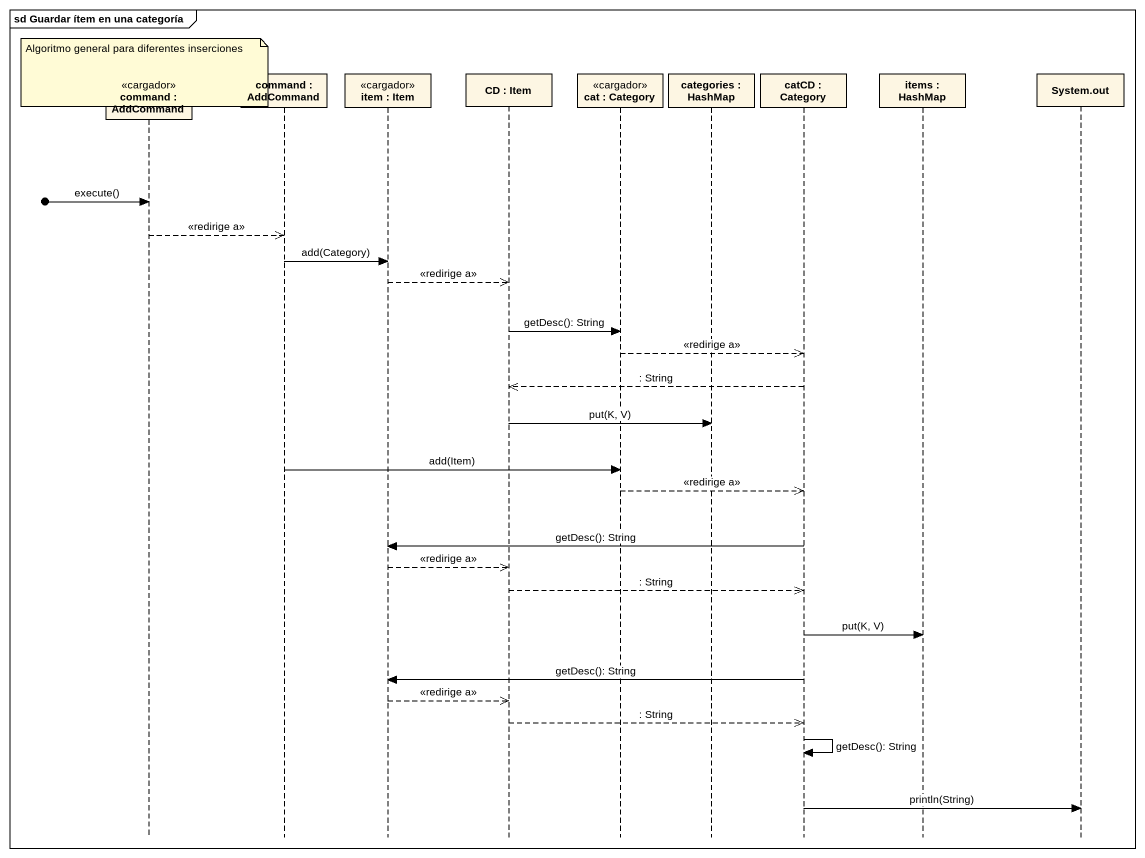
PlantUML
@startuml
mainframe sd Guardar ítem en una categoría
hide footbox
participant "command : AddCommand" as command <<cargador>>
participant "command : AddCommand" as command_2
participant "item : Item" as item <<cargador>>
participant "CD : Item" as CD
participant "cat : Category" as cat <<cargador>>
participant "categories : HashMap" as categories
participant "catCD : Category" as catCD
participant "items : HashMap" as items
participant "System.out" as System_out

note over command : Algoritmo general para diferentes inserciones
[o-> command : execute()
command -->> command_2 : <<redirige a>>
command_2 -> item : add(Category)
item -->> CD : <<redirige a>>
CD -> cat : getDesc(): String
cat -->> catCD : <<redirige a>>
catCD -->> CD : : String
CD -> categories : put(K, V)
command_2 -> cat : add(Item)
cat -->> catCD : <<redirige a>>
catCD -> item : getDesc(): String
item -->> CD : <<redirige a>>
CD -->> catCD : : String
catCD -> items : put(K, V)
catCD -> item : getDesc(): String
item -->> CD : <<redirige a>>
CD -->> catCD : : String
catCD -> catCD : getDesc(): String
catCD -> System_out : println(String)
@enduml
